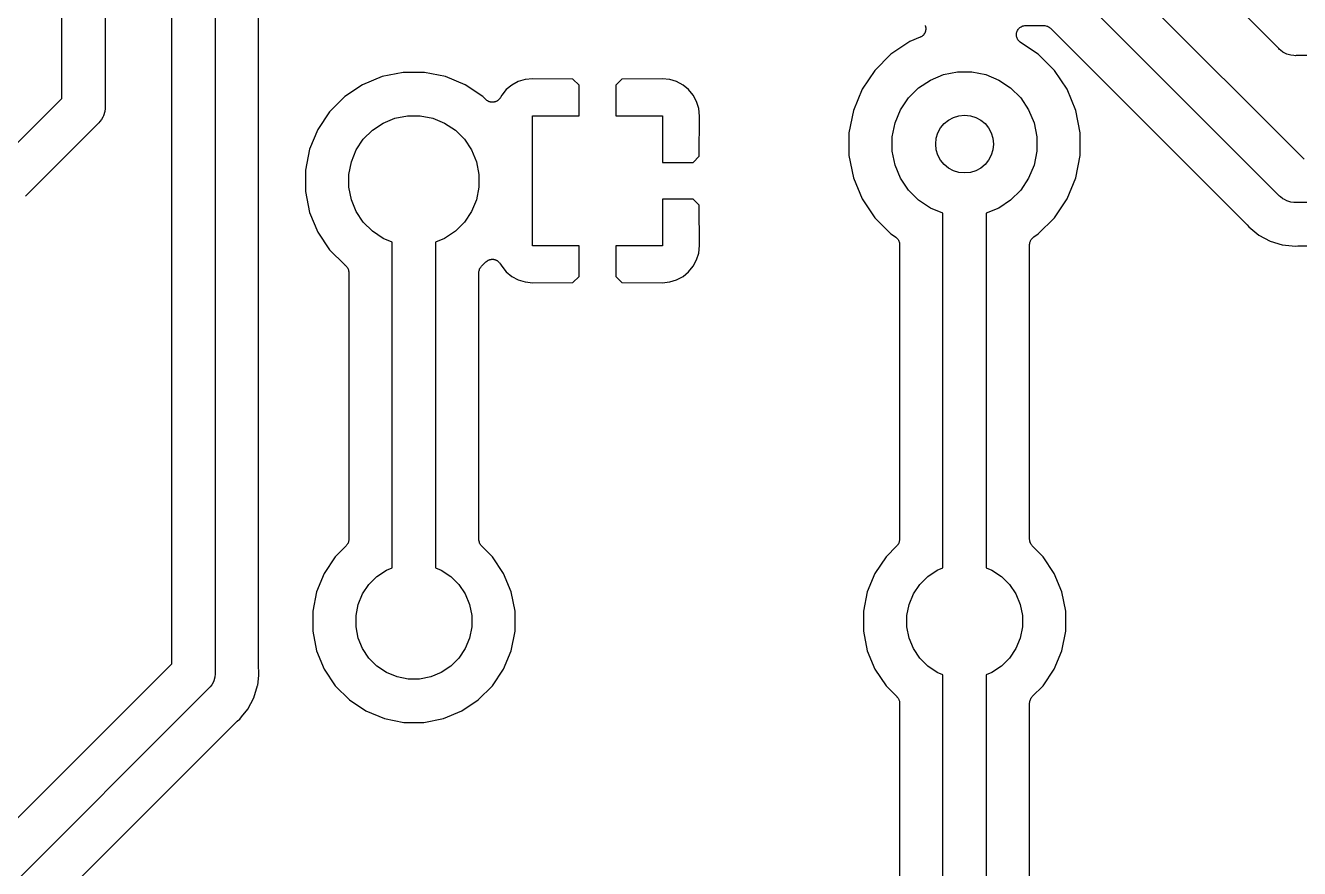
# Model space of a CAD drawing. Extents: x 102.4 to 160.8, y -97.5 to -19.5.
# Drawn here: x 122.64 to 140.27, y -62.86 to -51.19 of the extents above; entities that cross this region are included whole.
import ezdxf

# ---------------------------------------------------------------- set-up
doc = ezdxf.new("R2010")
doc.units = 0
doc.layers.add('BLACK', color=7, linetype='CONTINUOUS')

msp = doc.modelspace()

# ---------------------------------------------------------------- linework, layer by layer
at = {"layer": 'BLACK', "linetype": 'CONTINUOUS'}
for p, q in [((124.668, -60.025), (124.668, -46.3523)), ((125.268, -46.3523), (125.268, -60.1346)), ((125.868, -60.0989), (125.868, -46.6534)), ((123.144, -52.1997), (123.144, -47.3683)), ((123.744, -47.2587), (123.744, -52.3093)), ((139.985, -51.5097), (137.036, -48.56)), ((137.383, -50.0903), (140.332, -53.04)), ((139.985, -53.5417), (137.036, -50.592)), ((135.087, -51.2923), (135.084, -51.2982)), ((135.09, -51.2866), (135.087, -51.2923)), ((135.09, -51.1898), (135.092, -51.196)), ((135.091, -51.2809), (135.09, -51.2866)), ((135.094, -51.2754), (135.091, -51.2809)), ((135.092, -51.196), (135.094, -51.202)), ((135.094, -51.202), (135.095, -51.2078)), ((135.095, -51.2691), (135.094, -51.2754)), ((135.095, -51.2078), (135.097, -51.2136)), ((135.097, -51.2629), (135.095, -51.2691)), ((135.097, -51.2136), (135.098, -51.22)), ((135.099, -51.2511), (135.097, -51.257)), ((135.097, -51.257), (135.097, -51.2629)), ((135.098, -51.22), (135.099, -51.2263)), ((135.099, -51.2263), (135.099, -51.2323)), ((135.099, -51.2323), (135.099, -51.2382)), ((135.099, -51.2382), (135.099, -51.2447)), ((135.099, -51.2447), (135.099, -51.2511)), ((136.354, -51.3058), (136.356, -51.2935)), ((136.356, -51.2931), (136.359, -51.2817)), ((136.356, -51.2933), (136.356, -51.2931)), ((136.356, -51.2935), (136.356, -51.2933)), ((136.359, -51.2817), (136.363, -51.2698)), ((136.363, -51.2695), (136.369, -51.2589)), ((136.363, -51.2696), (136.363, -51.2695)), ((136.363, -51.2698), (136.363, -51.2696)), ((136.369, -51.2589), (136.375, -51.248)), ((136.375, -51.2477), (136.383, -51.2384)), ((136.375, -51.2479), (136.375, -51.2477)), ((136.375, -51.248), (136.375, -51.2479)), ((136.383, -51.2384), (136.391, -51.2289)), ((136.391, -51.2287), (136.4, -51.2211)), ((136.391, -51.2288), (136.391, -51.2287)), ((136.391, -51.2289), (136.391, -51.2288)), ((136.4, -51.2211), (136.41, -51.2132)), ((136.41, -51.213), (136.421, -51.2074)), ((136.41, -51.2131), (136.41, -51.213)), ((136.41, -51.2132), (136.41, -51.2131)), ((136.421, -51.2074), (136.432, -51.2016)), ((136.432, -51.2015), (136.444, -51.198)), ((136.432, -51.2016), (136.432, -51.2015)), ((136.432, -51.2015), (136.432, -51.2015)), ((136.444, -51.198), (136.455, -51.1944)), ((136.455, -51.1944), (136.456, -51.1944)), ((136.456, -51.1944), (136.468, -51.1932)), ((136.456, -51.1944), (136.456, -51.1944)), ((136.468, -51.1932), (136.48, -51.192)), ((136.48, -51.192), (136.735, -51.192)), ((136.735, -51.192), (136.735, -51.192)), ((136.735, -51.192), (136.735, -51.192)), ((136.735, -51.192), (136.735, -51.192)), ((136.735, -51.192), (136.736, -51.192)), ((136.736, -51.192), (136.748, -51.1933)), ((136.748, -51.1933), (136.76, -51.1945)), ((136.76, -51.1945), (136.76, -51.1947)), ((136.76, -51.1947), (136.761, -51.1948)), ((136.761, -51.1948), (136.772, -51.1983)), ((136.772, -51.1983), (136.783, -51.2018)), ((136.783, -51.2018), (136.784, -51.2021)), ((136.784, -51.2021), (136.785, -51.2023)), ((136.785, -51.2023), (136.795, -51.2079)), ((136.795, -51.2079), (136.805, -51.2135)), ((136.805, -51.2135), (136.806, -51.2139)), ((136.806, -51.2139), (136.806, -51.2142)), ((136.806, -51.2142), (136.815, -51.2217)), ((136.815, -51.2217), (136.824, -51.2292)), ((136.824, -51.2292), (139.536, -53.9407)), ((134.878, -51.4141), (134.616, -51.5892)), ((135.021, -51.3549), (134.878, -51.4141)), ((135.026, -51.3521), (135.021, -51.3549)), ((135.032, -51.3498), (135.026, -51.3521)), ((135.037, -51.3463), (135.032, -51.3498)), ((135.043, -51.3432), (135.037, -51.3463)), ((135.047, -51.3395), (135.043, -51.3432)), ((135.052, -51.3362), (135.047, -51.3395)), ((135.057, -51.3316), (135.052, -51.3362)), ((135.062, -51.3275), (135.057, -51.3316)), ((135.066, -51.3229), (135.062, -51.3275)), ((135.07, -51.3187), (135.066, -51.3229)), ((135.074, -51.3134), (135.07, -51.3187)), ((135.078, -51.3084), (135.074, -51.3134)), ((135.081, -51.3032), (135.078, -51.3084)), ((135.084, -51.2982), (135.081, -51.3032)), ((136.353, -51.3178), (136.354, -51.3058)), ((136.353, -51.3179), (136.353, -51.3178)), ((136.353, -51.3181), (136.353, -51.3179)), ((136.354, -51.3303), (136.353, -51.3181)), ((136.355, -51.3425), (136.354, -51.3303)), ((136.355, -51.3426), (136.355, -51.3425)), ((136.355, -51.3428), (136.355, -51.3426)), ((136.359, -51.3545), (136.355, -51.3428)), ((136.362, -51.3663), (136.359, -51.3545)), ((136.362, -51.3664), (136.362, -51.3663)), ((136.362, -51.3666), (136.362, -51.3664)), ((136.368, -51.3775), (136.362, -51.3666)), ((136.374, -51.3883), (136.368, -51.3775)), ((136.374, -51.3884), (136.374, -51.3883)), ((136.374, -51.3885), (136.374, -51.3884)), ((136.381, -51.3979), (136.374, -51.3885)), ((136.389, -51.4076), (136.381, -51.3979)), ((136.389, -51.4077), (136.389, -51.4076)), ((136.389, -51.4079), (136.389, -51.4077)), ((136.398, -51.4155), (136.389, -51.4079)), ((136.408, -51.4236), (136.398, -51.4155)), ((136.408, -51.4238), (136.408, -51.4236)), ((136.41, -51.4246), (136.408, -51.4238)), ((136.408, -51.4238), (136.408, -51.4238)), ((136.408, -51.4238), (136.408, -51.4238)), ((136.656, -51.5892), (136.41, -51.4246)), ((134.616, -51.5892), (134.393, -51.8121)), ((136.879, -51.8121), (136.656, -51.5892)), ((139.995, -51.5212), (139.985, -51.5097)), ((140.006, -51.5305), (139.995, -51.5212)), ((140.041, -51.5586), (140.006, -51.5305)), ((140.068, -51.5735), (140.041, -51.5586)), ((140.093, -51.5865), (140.068, -51.5735)), ((140.149, -51.6037), (140.093, -51.5865)), ((140.193, -51.608), (140.149, -51.6037)), ((140.208, -51.6094), (140.193, -51.608)), ((140.193, -51.608), (140.193, -51.608)), ((140.223, -51.608), (140.208, -51.6094)), ((141.608, -51.608), (140.223, -51.608)), ((134.393, -51.8121), (134.218, -52.0741)), ((137.054, -52.0741), (136.879, -51.8121)), ((127.578, -51.8976), (127.305, -52.0107)), ((127.868, -51.84), (127.578, -51.8976)), ((128.164, -51.84), (127.868, -51.84)), ((128.454, -51.8976), (128.164, -51.84)), ((128.727, -52.0107), (128.454, -51.8976)), ((129.461, -51.9684), (129.372, -52.0156)), ((129.556, -51.9394), (129.461, -51.9684)), ((129.662, -51.929), (129.556, -51.9394)), ((130.217, -51.9317), (129.662, -51.929)), ((130.302, -52.0164), (130.217, -51.9317)), ((130.895, -51.9317), (130.81, -52.0164)), ((131.45, -51.929), (130.895, -51.9317)), ((131.556, -51.9393), (131.45, -51.929)), ((131.651, -51.9684), (131.556, -51.9393)), ((131.74, -52.0156), (131.651, -51.9684)), ((134.999, -52.0552), (135.162, -51.9458)), ((135.162, -51.9458), (135.344, -51.8704)), ((135.344, -51.8704), (135.538, -51.832)), ((135.538, -51.832), (135.734, -51.832)), ((135.734, -51.832), (135.928, -51.8704)), ((135.928, -51.8704), (136.11, -51.9458)), ((136.11, -51.9458), (136.273, -52.0552)), ((127.06, -52.1749), (126.851, -52.3838)), ((127.305, -52.0107), (127.06, -52.1749)), ((128.972, -52.1749), (128.727, -52.0107)), ((129.014, -52.2164), (128.972, -52.1749)), ((129.232, -52.1564), (129.216, -52.1865)), ((129.295, -52.0791), (129.232, -52.1564)), ((129.372, -52.0156), (129.295, -52.0791)), ((130.302, -52.44), (130.302, -52.0164)), ((130.81, -52.0164), (130.81, -52.44)), ((131.817, -52.0791), (131.74, -52.0156)), ((131.88, -52.1564), (131.817, -52.0791)), ((131.928, -52.2447), (131.88, -52.1564)), ((134.218, -52.0741), (134.097, -52.3653)), ((134.859, -52.1945), (134.999, -52.0552)), ((136.273, -52.0552), (136.413, -52.1945)), ((137.175, -52.3653), (137.054, -52.0741)), ((122.304, -53.04), (123.144, -52.1997)), ((123.744, -52.3387), (123.74, -52.3828)), ((123.744, -52.3093), (123.745, -52.324)), ((123.745, -52.324), (123.744, -52.3387)), ((123.744, -52.3387), (123.744, -52.3387)), ((129.018, -52.2201), (129.014, -52.2164)), ((129.022, -52.2243), (129.018, -52.2201)), ((129.028, -52.2279), (129.022, -52.2243)), ((129.033, -52.2321), (129.028, -52.2279)), ((129.038, -52.2349), (129.033, -52.2321)), ((129.043, -52.2382), (129.038, -52.2349)), ((129.049, -52.2407), (129.043, -52.2382)), ((129.055, -52.2438), (129.049, -52.2407)), ((129.06, -52.2455), (129.055, -52.2438)), ((129.066, -52.2478), (129.06, -52.2455)), ((129.072, -52.2492), (129.066, -52.2478)), ((129.078, -52.2511), (129.072, -52.2492)), ((129.084, -52.2517), (129.078, -52.2511)), ((129.09, -52.2529), (129.084, -52.2517)), ((129.097, -52.2529), (129.09, -52.2529)), ((129.103, -52.2536), (129.097, -52.2529)), ((129.109, -52.253), (129.103, -52.2536)), ((129.115, -52.2531), (129.109, -52.253)), ((129.121, -52.2519), (129.115, -52.2531)), ((129.128, -52.2512), (129.121, -52.2519)), ((129.133, -52.2496), (129.128, -52.2512)), ((129.139, -52.2485), (129.133, -52.2496)), ((129.145, -52.246), (129.139, -52.2485)), ((129.151, -52.2442), (129.145, -52.246)), ((129.157, -52.2414), (129.151, -52.2442)), ((129.162, -52.2393), (129.157, -52.2414)), ((129.168, -52.2357), (129.162, -52.2393)), ((129.173, -52.2326), (129.168, -52.2357)), ((129.178, -52.2289), (129.173, -52.2326)), ((129.183, -52.2257), (129.178, -52.2289)), ((129.188, -52.2211), (129.183, -52.2257)), ((129.193, -52.217), (129.188, -52.2211)), ((129.196, -52.2125), (129.193, -52.217)), ((129.201, -52.2084), (129.196, -52.2125)), ((129.204, -52.203), (129.201, -52.2084)), ((129.209, -52.198), (129.204, -52.203)), ((129.211, -52.1928), (129.209, -52.198)), ((129.215, -52.188), (129.211, -52.1928)), ((129.216, -52.1865), (129.215, -52.188)), ((131.957, -52.3404), (131.928, -52.2447)), ((131.967, -52.4459), (131.957, -52.3404)), ((134.75, -52.3583), (134.859, -52.1945)), ((136.413, -52.1945), (136.522, -52.3583)), ((123.671, -52.5203), (123.657, -52.5372)), ((123.695, -52.4915), (123.671, -52.5203)), ((123.711, -52.4601), (123.695, -52.4915)), ((123.723, -52.4394), (123.711, -52.4601)), ((123.74, -52.3828), (123.723, -52.4394)), ((126.851, -52.3838), (126.687, -52.6295)), ((127.59, -52.5424), (127.753, -52.4746)), ((127.753, -52.4746), (127.927, -52.44)), ((127.927, -52.44), (128.105, -52.44)), ((128.105, -52.44), (128.279, -52.4746)), ((128.279, -52.4746), (128.442, -52.5424)), ((129.656, -54.24), (129.656, -52.44)), ((129.656, -52.44), (130.302, -52.44)), ((130.81, -52.44), (131.456, -52.44)), ((131.456, -52.44), (131.456, -53.086)), ((131.964, -53.0014), (131.967, -52.4459)), ((134.097, -52.3653), (134.036, -52.6744)), ((134.674, -52.5403), (134.75, -52.3583)), ((136.522, -52.3583), (136.598, -52.5403)), ((137.236, -52.6744), (137.175, -52.3653)), ((123.646, -52.5465), (122.651, -53.5417)), ((123.657, -52.5372), (123.646, -52.5465)), ((126.687, -52.6295), (126.574, -52.9025)), ((127.317, -52.7663), (127.442, -52.6409)), ((127.442, -52.6409), (127.59, -52.5424)), ((128.442, -52.5424), (128.59, -52.6409)), ((128.59, -52.6409), (128.715, -52.7663)), ((134.036, -52.6744), (134.036, -52.9896)), ((134.636, -52.7335), (134.674, -52.5403)), ((136.598, -52.5403), (136.636, -52.7335)), ((137.236, -52.9896), (137.236, -52.6744)), ((127.218, -52.9137), (127.317, -52.7663)), ((128.715, -52.7663), (128.814, -52.9137)), ((134.636, -52.9305), (134.636, -52.7335)), ((136.636, -52.7335), (136.636, -52.9305)), ((126.574, -52.9025), (126.516, -53.1923)), ((127.151, -53.0775), (127.218, -52.9137)), ((128.814, -52.9137), (128.881, -53.0775)), ((131.88, -53.086), (131.964, -53.0014)), ((134.036, -52.9896), (134.097, -53.2987)), ((134.674, -53.1237), (134.636, -52.9305)), ((136.636, -52.9305), (136.598, -53.1237)), ((137.175, -53.2987), (137.236, -52.9896)), ((126.516, -53.1923), (126.516, -53.4877)), ((127.116, -53.2514), (127.151, -53.0775)), ((128.881, -53.0775), (128.916, -53.2514)), ((131.456, -53.086), (131.88, -53.086)), ((134.75, -53.3057), (134.674, -53.1237)), ((136.598, -53.1237), (136.522, -53.3057)), ((127.116, -53.4286), (127.116, -53.2514)), ((128.916, -53.2514), (128.916, -53.4286)), ((134.097, -53.2987), (134.218, -53.5899)), ((134.859, -53.4695), (134.75, -53.3057)), ((136.522, -53.3057), (136.413, -53.4695)), ((137.054, -53.5899), (137.175, -53.2987)), ((122.651, -53.5417), (122.641, -53.5532)), ((126.516, -53.4877), (126.574, -53.7775)), ((127.151, -53.6025), (127.116, -53.4286)), ((128.916, -53.4286), (128.881, -53.6025)), ((134.999, -53.6088), (134.859, -53.4695)), ((136.413, -53.4695), (136.273, -53.6088)), ((139.995, -53.5532), (139.985, -53.5417)), ((140.006, -53.5625), (139.995, -53.5532)), ((140.041, -53.5906), (140.006, -53.5625)), ((127.218, -53.7663), (127.151, -53.6025)), ((128.881, -53.6025), (128.814, -53.7663)), ((131.456, -53.594), (131.456, -54.24)), ((131.88, -53.594), (131.456, -53.594)), ((131.964, -53.6786), (131.88, -53.594)), ((131.967, -54.2341), (131.964, -53.6786)), ((134.218, -53.5899), (134.393, -53.8519)), ((135.162, -53.7182), (134.999, -53.6088)), ((135.336, -53.7901), (135.162, -53.7182)), ((136.11, -53.7182), (135.936, -53.7901)), ((136.273, -53.6088), (136.11, -53.7182)), ((136.879, -53.8519), (137.054, -53.5899)), ((140.061, -53.6014), (140.041, -53.5906)), ((140.093, -53.6185), (140.061, -53.6014)), ((140.149, -53.6357), (140.093, -53.6185)), ((140.193, -53.64), (140.149, -53.6357)), ((140.208, -53.6414), (140.193, -53.64)), ((140.193, -53.64), (140.193, -53.64)), ((140.223, -53.64), (140.208, -53.6414)), ((141.1, -53.64), (140.223, -53.64)), ((126.574, -53.7775), (126.687, -54.0505)), ((127.317, -53.9137), (127.218, -53.7663)), ((127.442, -54.0391), (127.317, -53.9137)), ((128.715, -53.9137), (128.59, -54.0391)), ((128.814, -53.7663), (128.715, -53.9137)), ((134.393, -53.8519), (134.616, -54.0748)), ((135.336, -58.3194), (135.336, -53.7901)), ((135.936, -53.7901), (135.936, -58.6944)), ((136.656, -54.0748), (136.879, -53.8519)), ((126.687, -54.0505), (126.851, -54.2962)), ((127.59, -54.1376), (127.442, -54.0391)), ((128.59, -54.0391), (128.442, -54.1376)), ((134.616, -54.0748), (134.68, -54.1172)), ((136.592, -54.1172), (136.656, -54.0748)), ((139.536, -53.9407), (139.537, -53.942)), ((139.537, -53.942), (139.541, -53.9462)), ((139.541, -53.9462), (139.544, -53.95)), ((139.544, -53.95), (139.569, -53.9795)), ((139.569, -53.9795), (139.706, -54.0919)), ((139.706, -54.0919), (139.862, -54.1755)), ((127.716, -54.1899), (127.59, -54.1376)), ((127.716, -58.6944), (127.716, -54.1899)), ((128.442, -54.1376), (128.316, -54.1899)), ((128.316, -54.1899), (128.316, -58.6944)), ((130.302, -54.24), (129.656, -54.24)), ((130.302, -54.6636), (130.302, -54.24)), ((131.456, -54.24), (130.81, -54.24)), ((130.81, -54.24), (130.81, -54.6636)), ((131.957, -54.3396), (131.967, -54.2341)), ((134.68, -54.1172), (134.68, -54.1175)), ((134.68, -54.1175), (134.68, -54.1175)), ((134.68, -54.1175), (134.68, -54.1176)), ((134.68, -54.1176), (134.681, -54.1182)), ((134.681, -54.1182), (134.69, -54.1258)), ((134.69, -54.1258), (134.699, -54.1333)), ((134.699, -54.1333), (134.7, -54.1338)), ((134.7, -54.1338), (134.7, -54.1342)), ((134.7, -54.1342), (134.707, -54.1434)), ((134.707, -54.1434), (134.715, -54.1525)), ((134.715, -54.1525), (134.715, -54.1531)), ((134.715, -54.1531), (134.715, -54.1536)), ((134.715, -54.1536), (134.721, -54.164)), ((134.721, -54.164), (134.726, -54.1744)), ((134.726, -54.1744), (134.727, -54.175)), ((134.727, -54.175), (134.727, -54.1756)), ((134.727, -54.1756), (134.73, -54.1869)), ((134.73, -54.1869), (134.734, -54.1982)), ((134.734, -54.1982), (134.734, -54.1988)), ((134.734, -54.1988), (134.734, -54.1994)), ((134.734, -54.1994), (134.735, -54.2111)), ((134.735, -54.2111), (134.736, -54.2228)), ((134.736, -54.2228), (134.736, -58.3035)), ((136.536, -54.2211), (136.537, -54.2093)), ((136.536, -54.2222), (136.536, -54.2211)), ((136.536, -54.2223), (136.536, -54.2222)), ((136.536, -54.2228), (136.536, -54.2223)), ((136.536, -54.2223), (136.536, -54.2223)), ((136.536, -58.3035), (136.536, -54.2228)), ((136.537, -54.2093), (136.539, -54.1976)), ((136.539, -54.1964), (136.542, -54.1852)), ((136.539, -54.197), (136.539, -54.1964)), ((136.539, -54.1976), (136.539, -54.197)), ((136.542, -54.1852), (136.546, -54.1739)), ((136.546, -54.1728), (136.552, -54.1625)), ((136.546, -54.1734), (136.546, -54.1728)), ((136.546, -54.1739), (136.546, -54.1734)), ((136.552, -54.1625), (136.558, -54.1521)), ((136.558, -54.1511), (136.566, -54.142)), ((136.558, -54.1516), (136.558, -54.1511)), ((136.558, -54.1521), (136.558, -54.1516)), ((136.566, -54.142), (136.573, -54.1329)), ((136.573, -54.1329), (136.574, -54.1326)), ((136.574, -54.1321), (136.583, -54.1247)), ((136.574, -54.1326), (136.574, -54.1321)), ((136.583, -54.1247), (136.592, -54.1172)), ((139.862, -54.1755), (140.032, -54.227)), ((140.032, -54.227), (140.17, -54.2406)), ((140.17, -54.2406), (140.17, -54.2406)), ((140.17, -54.2406), (140.208, -54.2444)), ((140.208, -54.2444), (140.246, -54.2406)), ((140.246, -54.2406), (140.248, -54.2404)), ((140.248, -54.2404), (140.253, -54.2405)), ((140.253, -54.2405), (140.258, -54.24)), ((140.258, -54.24), (140.799, -54.24)), ((126.851, -54.2962), (127.06, -54.5051)), ((128.972, -54.5053), (129.014, -54.4636)), ((129.014, -54.4636), (129.015, -54.4624)), ((129.015, -54.4624), (129.02, -54.4587)), ((129.02, -54.4587), (129.024, -54.4546)), ((129.024, -54.4546), (129.029, -54.451)), ((129.029, -54.451), (129.034, -54.4469)), ((129.034, -54.4469), (129.04, -54.4442)), ((129.04, -54.4442), (129.044, -54.441)), ((129.044, -54.441), (129.051, -54.4385)), ((129.051, -54.4385), (129.056, -54.4355)), ((129.056, -54.4355), (129.062, -54.4339)), ((129.062, -54.4339), (129.067, -54.4317)), ((129.067, -54.4317), (129.074, -54.4304)), ((129.074, -54.4304), (129.08, -54.4286)), ((129.08, -54.4286), (129.086, -54.4281)), ((129.086, -54.4281), (129.092, -54.427)), ((129.092, -54.427), (129.098, -54.427)), ((129.098, -54.427), (129.105, -54.4264)), ((129.105, -54.4264), (129.111, -54.4271)), ((129.111, -54.4271), (129.117, -54.4271)), ((129.117, -54.4271), (129.123, -54.4284)), ((129.123, -54.4284), (129.129, -54.4291)), ((129.129, -54.4291), (129.135, -54.4309)), ((129.135, -54.4309), (129.141, -54.432)), ((129.141, -54.432), (129.147, -54.4345)), ((129.147, -54.4345), (129.153, -54.4365)), ((129.153, -54.4365), (129.158, -54.4393)), ((129.158, -54.4393), (129.164, -54.4416)), ((129.164, -54.4416), (129.169, -54.4452)), ((129.169, -54.4452), (129.175, -54.4484)), ((129.175, -54.4484), (129.179, -54.4521)), ((129.179, -54.4521), (129.184, -54.4554)), ((129.184, -54.4554), (129.189, -54.46)), ((129.189, -54.46), (129.194, -54.4642)), ((129.194, -54.4642), (129.198, -54.4688)), ((129.198, -54.4688), (129.202, -54.4729)), ((131.88, -54.5236), (131.928, -54.4353)), ((131.928, -54.4353), (131.957, -54.3396)), ((127.06, -54.5051), (127.06, -54.5053)), ((127.06, -54.5053), (127.06, -54.5053)), ((127.06, -54.5053), (127.06, -54.5053)), ((127.06, -54.5053), (127.061, -54.506)), ((127.061, -54.506), (127.07, -54.5136)), ((127.07, -54.5136), (127.079, -54.5211)), ((127.079, -54.5211), (127.079, -54.5215)), ((127.079, -54.5215), (127.08, -54.5219)), ((127.08, -54.5219), (127.087, -54.5312)), ((127.087, -54.5312), (127.095, -54.5403)), ((127.095, -54.5403), (127.095, -54.5408)), ((127.095, -54.5408), (127.095, -54.5413)), ((127.095, -54.5413), (127.101, -54.5517)), ((127.101, -54.5517), (127.106, -54.5622)), ((127.106, -54.5622), (127.107, -54.5627)), ((127.107, -54.5627), (127.107, -54.5633)), ((127.107, -54.5633), (127.11, -54.5746)), ((127.11, -54.5746), (127.114, -54.5859)), ((127.114, -54.5859), (127.114, -54.5865)), ((127.114, -54.5865), (127.114, -54.5871)), ((127.114, -54.5871), (127.115, -54.5988)), ((127.115, -54.5988), (127.116, -54.6106)), ((127.116, -54.6106), (127.116, -58.3035)), ((128.916, -54.6088), (128.917, -54.597)), ((128.916, -54.61), (128.916, -54.6088)), ((128.916, -54.6106), (128.916, -54.61)), ((128.916, -54.61), (128.916, -54.61)), ((128.916, -54.61), (128.916, -54.61)), ((128.916, -58.3035), (128.916, -54.6106)), ((128.917, -54.597), (128.919, -54.5853)), ((128.919, -54.5842), (128.922, -54.5729)), ((128.919, -54.5848), (128.919, -54.5842)), ((128.919, -54.5853), (128.919, -54.5848)), ((128.922, -54.5729), (128.926, -54.5616)), ((128.926, -54.5605), (128.932, -54.5502)), ((128.926, -54.5611), (128.926, -54.5605)), ((128.926, -54.5616), (128.926, -54.5611)), ((128.932, -54.5502), (128.938, -54.5398)), ((128.938, -54.5388), (128.946, -54.5298)), ((128.938, -54.5393), (128.938, -54.5388)), ((128.938, -54.5398), (128.938, -54.5393)), ((128.946, -54.5298), (128.953, -54.5207)), ((128.953, -54.5207), (128.954, -54.5203)), ((128.954, -54.5198), (128.963, -54.5124)), ((128.954, -54.5203), (128.954, -54.5198)), ((128.963, -54.5124), (128.972, -54.5053)), ((129.202, -54.4729), (129.205, -54.4784)), ((129.205, -54.4784), (129.21, -54.4835)), ((129.21, -54.4835), (129.212, -54.4887)), ((129.212, -54.4887), (129.216, -54.4935)), ((129.216, -54.4935), (129.232, -54.5236)), ((129.232, -54.5236), (129.295, -54.6009)), ((129.295, -54.6009), (129.372, -54.6644)), ((131.74, -54.6644), (131.817, -54.6009)), ((131.817, -54.6009), (131.88, -54.5236)), ((129.372, -54.6644), (129.461, -54.7116)), ((129.461, -54.7116), (129.556, -54.7406)), ((129.556, -54.7406), (129.662, -54.751)), ((129.662, -54.751), (130.217, -54.7483)), ((130.217, -54.7483), (130.302, -54.6636)), ((130.81, -54.6636), (130.895, -54.7483)), ((130.895, -54.7483), (131.45, -54.751)), ((131.45, -54.751), (131.556, -54.7406)), ((131.556, -54.7406), (131.651, -54.7116)), ((131.651, -54.7116), (131.74, -54.6644)), ((127.11, -58.3411), (127.106, -58.3523)), ((127.113, -58.3299), (127.11, -58.3411)), ((127.115, -58.3169), (127.113, -58.3286)), ((127.113, -58.3286), (127.113, -58.3292)), ((127.113, -58.3292), (127.113, -58.3299)), ((127.116, -58.3053), (127.115, -58.3169)), ((127.116, -58.3035), (127.116, -58.3039)), ((127.116, -58.3039), (127.116, -58.3039)), ((127.116, -58.3039), (127.116, -58.304)), ((127.116, -58.304), (127.116, -58.3053)), ((128.917, -58.3152), (128.916, -58.3035)), ((128.918, -58.3269), (128.917, -58.3152)), ((128.918, -58.3275), (128.918, -58.3269)), ((128.918, -58.3282), (128.918, -58.3275)), ((128.922, -58.3394), (128.918, -58.3282)), ((128.925, -58.3507), (128.922, -58.3394)), ((134.73, -58.3411), (134.726, -58.3523)), ((134.733, -58.3299), (134.73, -58.3411)), ((134.735, -58.3169), (134.733, -58.3286)), ((134.733, -58.3286), (134.733, -58.3292)), ((134.733, -58.3292), (134.733, -58.3299)), ((134.736, -58.3053), (134.735, -58.3169)), ((134.736, -58.3035), (134.736, -58.3039)), ((134.736, -58.3039), (134.736, -58.3039)), ((134.736, -58.3039), (134.736, -58.304)), ((134.736, -58.304), (134.736, -58.3053)), ((135.336, -58.6944), (135.336, -58.3194)), ((135.336, -58.3194), (135.336, -58.3194)), ((136.537, -58.3152), (136.536, -58.3035)), ((136.538, -58.3269), (136.537, -58.3152)), ((136.538, -58.3275), (136.538, -58.3269)), ((136.538, -58.3282), (136.538, -58.3275)), ((136.542, -58.3394), (136.538, -58.3282)), ((136.545, -58.3507), (136.542, -58.3394)), ((127.079, -58.3933), (126.929, -58.5436)), ((127.086, -58.3842), (127.079, -58.3933)), ((127.094, -58.3752), (127.086, -58.3842)), ((127.095, -58.3741), (127.094, -58.3747)), ((127.094, -58.3747), (127.094, -58.3752)), ((127.1, -58.3638), (127.095, -58.3741)), ((127.106, -58.3535), (127.1, -58.3638)), ((127.106, -58.3523), (127.106, -58.3529)), ((127.106, -58.3529), (127.106, -58.3535)), ((128.925, -58.3513), (128.925, -58.3507)), ((128.926, -58.3519), (128.925, -58.3513)), ((128.931, -58.3622), (128.926, -58.3519)), ((128.936, -58.3727), (128.931, -58.3622)), ((128.937, -58.3732), (128.936, -58.3727)), ((128.937, -58.3738), (128.937, -58.3732)), ((128.945, -58.3829), (128.937, -58.3738)), ((128.952, -58.392), (128.945, -58.3829)), ((128.953, -58.393), (128.952, -58.392)), ((128.953, -58.3933), (128.953, -58.393)), ((128.953, -58.393), (128.953, -58.393)), ((128.953, -58.393), (128.953, -58.393)), ((129.103, -58.5436), (128.953, -58.3933)), ((134.699, -58.3933), (134.549, -58.5436)), ((134.706, -58.3842), (134.699, -58.3933)), ((134.714, -58.3752), (134.706, -58.3842)), ((134.715, -58.3741), (134.714, -58.3747)), ((134.714, -58.3747), (134.714, -58.3752)), ((134.72, -58.3638), (134.715, -58.3741)), ((134.726, -58.3535), (134.72, -58.3638)), ((134.726, -58.3523), (134.726, -58.3529)), ((134.726, -58.3529), (134.726, -58.3535)), ((136.545, -58.3513), (136.545, -58.3507)), ((136.546, -58.3519), (136.545, -58.3513)), ((136.551, -58.3622), (136.546, -58.3519)), ((136.556, -58.3727), (136.551, -58.3622)), ((136.557, -58.3732), (136.556, -58.3727)), ((136.557, -58.3738), (136.557, -58.3732)), ((136.565, -58.3829), (136.557, -58.3738)), ((136.572, -58.392), (136.565, -58.3829)), ((136.573, -58.393), (136.572, -58.392)), ((136.573, -58.3933), (136.573, -58.393)), ((136.573, -58.393), (136.573, -58.393)), ((136.573, -58.393), (136.573, -58.393)), ((136.723, -58.5436), (136.573, -58.3933)), ((126.929, -58.5436), (126.775, -58.7728)), ((127.637, -58.727), (127.716, -58.6944)), ((128.316, -58.6944), (128.395, -58.727)), ((129.257, -58.7728), (129.103, -58.5436)), ((134.549, -58.5436), (134.395, -58.7728)), ((135.257, -58.727), (135.336, -58.6944)), ((135.936, -58.6944), (136.015, -58.727)), ((136.877, -58.7728), (136.723, -58.5436)), ((126.775, -58.7728), (126.67, -59.0276)), ((127.395, -58.926), (127.506, -58.8146)), ((127.506, -58.8146), (127.637, -58.727)), ((128.395, -58.727), (128.526, -58.8146)), ((128.526, -58.8146), (128.637, -58.926)), ((129.362, -59.0276), (129.257, -58.7728)), ((134.395, -58.7728), (134.29, -59.0276)), ((135.015, -58.926), (135.126, -58.8146)), ((135.126, -58.8146), (135.257, -58.727)), ((136.015, -58.727), (136.146, -58.8146)), ((136.146, -58.8146), (136.257, -58.926)), ((136.982, -59.0276), (136.877, -58.7728)), ((126.67, -59.0276), (126.616, -59.2981)), ((127.307, -59.0571), (127.395, -58.926)), ((128.637, -58.926), (128.725, -59.0571)), ((129.416, -59.2981), (129.362, -59.0276)), ((134.29, -59.0276), (134.236, -59.2981)), ((134.927, -59.0571), (135.015, -58.926)), ((136.257, -58.926), (136.345, -59.0571)), ((137.036, -59.2981), (136.982, -59.0276)), ((127.216, -59.3572), (127.247, -59.2026)), ((127.247, -59.2026), (127.307, -59.0571)), ((128.725, -59.0571), (128.785, -59.2026)), ((128.785, -59.2026), (128.816, -59.3572)), ((134.836, -59.3572), (134.867, -59.2026)), ((134.867, -59.2026), (134.927, -59.0571)), ((136.345, -59.0571), (136.405, -59.2026)), ((136.405, -59.2026), (136.436, -59.3572)), ((126.616, -59.2981), (126.616, -59.5739)), ((127.216, -59.5148), (127.216, -59.3572)), ((128.816, -59.3572), (128.816, -59.5148)), ((129.416, -59.5739), (129.416, -59.2981)), ((134.236, -59.2981), (134.236, -59.5739)), ((134.836, -59.5148), (134.836, -59.3572)), ((136.436, -59.3572), (136.436, -59.5148)), ((137.036, -59.5739), (137.036, -59.2981)), ((126.616, -59.5739), (126.67, -59.8444)), ((127.247, -59.6694), (127.216, -59.5148)), ((128.816, -59.5148), (128.785, -59.6694)), ((129.362, -59.8444), (129.416, -59.5739)), ((134.236, -59.5739), (134.29, -59.8444)), ((134.867, -59.6694), (134.836, -59.5148)), ((136.436, -59.5148), (136.405, -59.6694)), ((136.982, -59.8444), (137.036, -59.5739)), ((127.307, -59.8149), (127.247, -59.6694)), ((128.785, -59.6694), (128.725, -59.8149)), ((134.927, -59.8149), (134.867, -59.6694)), ((136.405, -59.6694), (136.345, -59.8149)), ((126.67, -59.8444), (126.775, -60.0991)), ((127.395, -59.946), (127.307, -59.8149)), ((128.725, -59.8149), (128.637, -59.946)), ((129.257, -60.0991), (129.362, -59.8444)), ((134.29, -59.8444), (134.395, -60.0991)), ((135.015, -59.946), (134.927, -59.8149)), ((136.345, -59.8149), (136.257, -59.946)), ((136.877, -60.0991), (136.982, -59.8444)), ((120.477, -64.216), (124.668, -60.025)), ((125.869, -60.1042), (125.868, -60.0989)), ((125.868, -60.1096), (125.869, -60.1042)), ((125.869, -60.1113), (125.868, -60.1096)), ((126.775, -60.0991), (126.929, -60.3284)), ((127.506, -60.0574), (127.395, -59.946)), ((127.637, -60.145), (127.506, -60.0574)), ((128.526, -60.0574), (128.395, -60.145)), ((128.637, -59.946), (128.526, -60.0574)), ((129.103, -60.3284), (129.257, -60.0991)), ((134.395, -60.0991), (134.549, -60.3284)), ((135.126, -60.0574), (135.015, -59.946)), ((135.257, -60.145), (135.126, -60.0574)), ((136.146, -60.0574), (136.015, -60.145)), ((136.257, -59.946), (136.146, -60.0574)), ((136.723, -60.3284), (136.877, -60.0991)), ((125.247, -60.2647), (125.219, -60.3168)), ((125.264, -60.2081), (125.247, -60.2618)), ((125.247, -60.2618), (125.247, -60.2647)), ((125.268, -60.164), (125.264, -60.2081)), ((125.268, -60.1346), (125.269, -60.1493)), ((125.269, -60.1493), (125.268, -60.164)), ((125.268, -60.164), (125.268, -60.164)), ((125.856, -60.32), (125.869, -60.1873)), ((125.872, -60.1493), (125.869, -60.1113)), ((125.869, -60.1873), (125.872, -60.1493)), ((125.869, -60.1873), (125.869, -60.1873)), ((127.783, -60.2053), (127.637, -60.145)), ((127.937, -60.236), (127.783, -60.2053)), ((128.095, -60.236), (127.937, -60.236)), ((128.249, -60.2053), (128.095, -60.236)), ((128.395, -60.145), (128.249, -60.2053)), ((135.336, -60.1776), (135.257, -60.145)), ((135.336, -65.156), (135.336, -60.1776)), ((136.015, -60.145), (135.936, -60.1776)), ((135.936, -60.1776), (135.936, -65.156)), ((125.17, -60.3719), (121.326, -64.216)), ((125.181, -60.3625), (125.17, -60.3719)), ((125.196, -60.3448), (125.181, -60.3625)), ((125.219, -60.3168), (125.196, -60.3448)), ((125.804, -60.4954), (125.855, -60.3258)), ((125.855, -60.3258), (125.856, -60.32)), ((125.856, -60.32), (125.856, -60.32)), ((126.929, -60.3284), (127.124, -60.5235)), ((128.908, -60.5235), (129.103, -60.3284)), ((134.549, -60.3284), (134.699, -60.4787)), ((136.573, -60.4787), (136.723, -60.3284)), ((125.72, -60.6517), (125.804, -60.4954)), ((127.124, -60.5235), (127.353, -60.6767)), ((128.679, -60.6767), (128.908, -60.5235)), ((134.699, -60.4787), (134.699, -60.479)), ((134.699, -60.479), (134.699, -60.479)), ((134.699, -60.479), (134.699, -60.479)), ((134.699, -60.479), (134.7, -60.48)), ((134.7, -60.48), (134.707, -60.4892)), ((134.707, -60.4892), (134.715, -60.4982)), ((134.715, -60.4982), (134.715, -60.4988)), ((134.715, -60.4988), (134.716, -60.4993)), ((134.716, -60.4993), (134.721, -60.5098)), ((134.721, -60.5098), (134.726, -60.5201)), ((134.726, -60.5201), (134.727, -60.5207)), ((134.727, -60.5207), (134.727, -60.5213)), ((134.727, -60.5213), (134.73, -60.5326)), ((134.73, -60.5326), (134.734, -60.5438)), ((134.734, -60.5438), (134.734, -60.5445)), ((134.734, -60.5445), (134.734, -60.5451)), ((134.734, -60.5451), (134.735, -60.5568)), ((134.735, -60.5568), (134.736, -60.5685)), ((134.736, -60.5685), (134.736, -64.4382)), ((136.536, -60.5667), (136.537, -60.5551)), ((136.536, -60.568), (136.536, -60.5667)), ((136.536, -60.5681), (136.536, -60.568)), ((136.536, -60.5685), (136.536, -60.5681)), ((136.536, -60.5681), (136.536, -60.5681)), ((136.536, -64.4255), (136.536, -60.5685)), ((136.537, -60.5551), (136.539, -60.5434)), ((136.539, -60.5421), (136.542, -60.5309)), ((136.539, -60.5428), (136.539, -60.5421)), ((136.539, -60.5434), (136.539, -60.5428)), ((136.542, -60.5309), (136.546, -60.5197)), ((136.546, -60.5185), (136.552, -60.5082)), ((136.546, -60.5191), (136.546, -60.5185)), ((136.546, -60.5197), (136.546, -60.5191)), ((136.552, -60.5082), (136.557, -60.4979)), ((136.557, -60.4979), (136.558, -60.4973)), ((136.558, -60.4968), (136.566, -60.4878)), ((136.558, -60.4973), (136.558, -60.4968)), ((136.566, -60.4878), (136.573, -60.4787)), ((125.574, -60.8168), (125.578, -60.813)), ((125.578, -60.813), (125.607, -60.7888)), ((125.607, -60.7888), (125.632, -60.7593)), ((125.632, -60.7592), (125.72, -60.6517)), ((125.632, -60.7593), (125.632, -60.7592)), ((127.353, -60.6767), (127.608, -60.7822)), ((127.608, -60.7822), (127.878, -60.836)), ((128.154, -60.836), (128.424, -60.7822)), ((128.424, -60.7822), (128.679, -60.6767)), ((122.991, -63.3992), (125.569, -60.8214)), ((125.569, -60.8214), (125.57, -60.8201)), ((125.57, -60.8201), (125.574, -60.8168)), ((127.878, -60.836), (128.154, -60.836))]:
    msp.add_line(p, q, dxfattribs=at)
at = {"layer": 'BLACK'}
msp.add_circle((135.636, -52.832), 0.4, dxfattribs=at)

doc.saveas('drawing.dxf')
